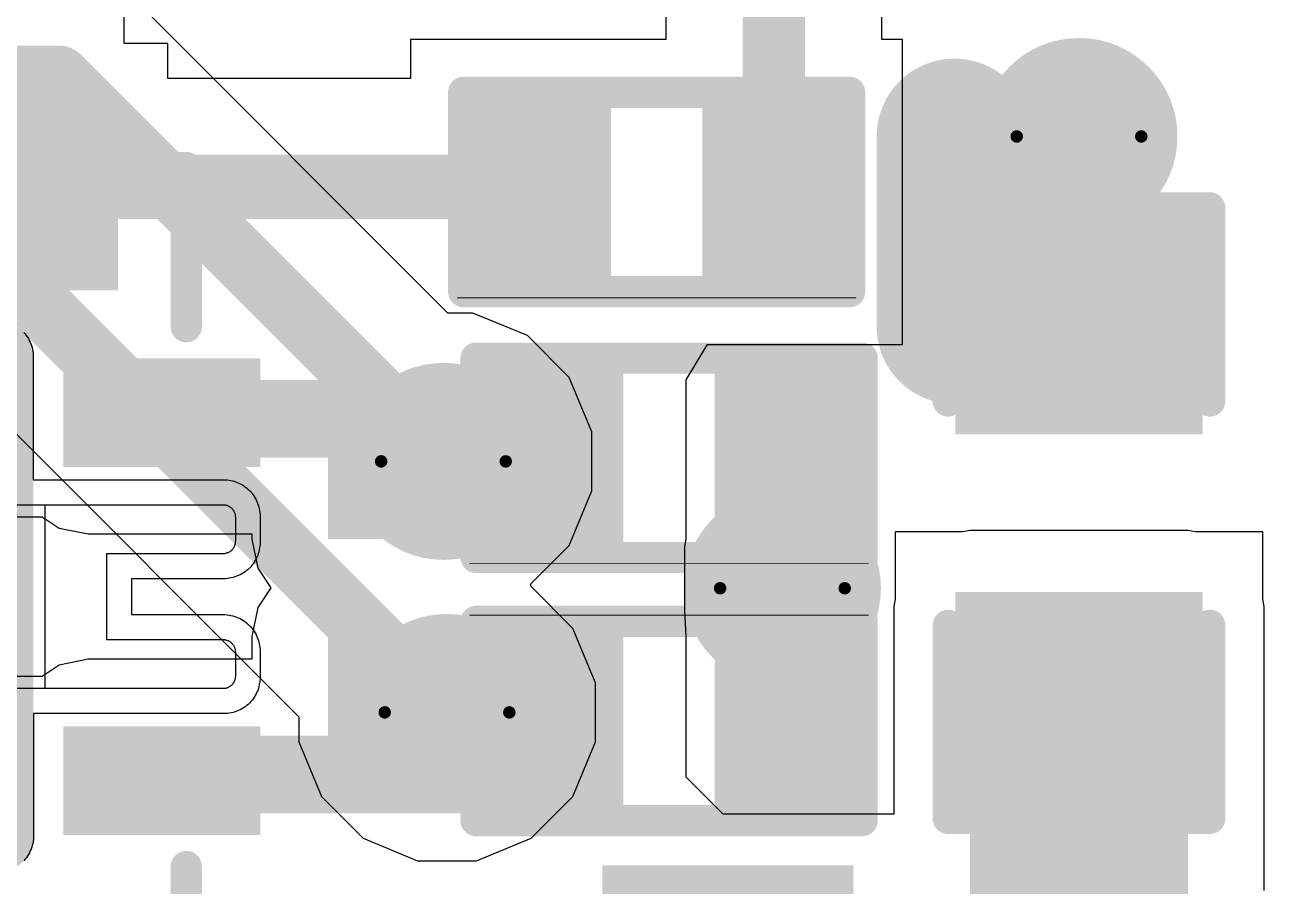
# Model space of a CAD drawing. Header units: inches. Extents: x -46 to 312, y 0 to 111.
# Drawn here: x -30 to -24.95, y 18.97 to 22.48 of the extents above; entities that cross this region are included whole.
import ezdxf

# ---------------------------------------------------------------- set-up
doc = ezdxf.new("R2010")
doc.units = ezdxf.units.IN
for name, color, linetype in [('Bottom Layer', 5, 'Continuous'), ('Bottom Solder', 6, 'Continuous'), ('Drill Drawing', 1, 'Continuous'), ('Top Layer', 1, 'Continuous'), ('Top Overlay', 2, 'Continuous'), ('Top Paste', 8, 'Continuous'), ('Top Solder', 216, 'Continuous'), ('Via Holes', 16, 'Continuous')]:
    doc.layers.add(name, color=color, linetype=linetype)

# ---------------------------------------------------------------- blocks, each defined once
blk = doc.blocks.new('S___23_1')
at = {"layer": 'Top Layer'}
for points in [[(-0.41, 1.46), (0.41, 1.46), (0.41, 0.54), (-0.41, 0.54)], [(-1.36, -0.54), (-0.54, -0.54), (-0.54, -1.46), (-1.36, -1.46)], [(0.54, -0.54), (1.36, -0.54), (1.36, -1.46), (0.54, -1.46)]]:
    blk.add_hatch(color=1, dxfattribs=at).paths.add_polyline_path(points)
at = {"layer": 'Top Paste'}
for points in [[(-0.41, 1.46), (0.41, 1.46), (0.41, 0.54), (-0.41, 0.54)], [(-1.36, -0.54), (-0.54, -0.54), (-0.54, -1.46), (-1.36, -1.46)], [(0.54, -0.54), (1.36, -0.54), (1.36, -1.46), (0.54, -1.46)]]:
    blk.add_hatch(color=8, dxfattribs=at).paths.add_polyline_path(points)
at = {"layer": 'Top Solder'}
for points in [[(-0.5116, 1.5616), (0.5116, 1.5616), (0.5116, 0.4384), (-0.5116, 0.4384)], [(-1.4616, -0.4384), (-0.4384, -0.4384), (-0.4384, -1.5616), (-1.4616, -1.5616)], [(0.4384, -0.4384), (1.4616, -0.4384), (1.4616, -1.5616), (0.4384, -1.5616)]]:
    blk.add_hatch(color=216, dxfattribs=at).paths.add_polyline_path(points)
at = {"layer": 'Top Overlay'}
for points in [[(-1.5494, 0.8128, 0.127, 0.127, 0), (-0.5588, 0.8128, 0.127, 0.127, 0)], [(-1.5494, -0.5842, 0.127, 0.127, 0), (-1.5494, 0.8128, 0.127, 0.127, 0)], [(0.5588, 0.8128, 0.127, 0.127, 0), (1.5494, 0.8128, 0.127, 0.127, 0)], [(1.5494, -0.5842, 0.127, 0.127, 0), (1.5494, 0.8128, 0.127, 0.127, 0)], [(-0.3302, -0.7874, 0.127, 0.127, 0), (0.3302, -0.7874, 0.127, 0.127, 0)], [(-1.6764, -1.2954, 0.127, 0.127, 0), (-1.6764, -1.0414, 0.127, 0.127, 0)], [(-1.6764, -1.0414, 0.127, 0.127, 0), (-1.5494, -1.1684, 0.127, 0.127, 0)], [(-1.6764, -1.2954, 0.127, 0.127, 0), (-1.5494, -1.1684, 0.127, 0.127, 0)]]:
    blk.add_lwpolyline(points, format="xyseb", dxfattribs=at)
for points in [[(-1.5812, 0.8128, 0.0635, 0.0635, 1), (-1.5176, 0.8128, 0.0635, 0.0635, 1)], [(-1.5812, 0.8128, 0.0635, 0.0635, 1), (-1.5176, 0.8128, 0.0635, 0.0635, 1)], [(-0.5905, 0.8128, 0.0635, 0.0635, 1), (-0.5271, 0.8128, 0.0635, 0.0635, 1)], [(0.5271, 0.8128, 0.0635, 0.0635, 1), (0.5905, 0.8128, 0.0635, 0.0635, 1)], [(1.5176, 0.8128, 0.0635, 0.0635, 1), (1.5812, 0.8128, 0.0635, 0.0635, 1)], [(1.5176, 0.8128, 0.0635, 0.0635, 1), (1.5812, 0.8128, 0.0635, 0.0635, 1)], [(-1.5812, -0.5842, 0.0635, 0.0635, 1), (-1.5176, -0.5842, 0.0635, 0.0635, 1)], [(1.5176, -0.5842, 0.0635, 0.0635, 1), (1.5812, -0.5842, 0.0635, 0.0635, 1)], [(-0.3619, -0.7874, 0.0635, 0.0635, 1), (-0.2984, -0.7874, 0.0635, 0.0635, 1)], [(0.2984, -0.7874, 0.0635, 0.0635, 1), (0.3619, -0.7874, 0.0635, 0.0635, 1)], [(-1.7082, -1.0414, 0.0635, 0.0635, 1), (-1.6446, -1.0414, 0.0635, 0.0635, 1)], [(-1.7082, -1.0414, 0.0635, 0.0635, 1), (-1.6446, -1.0414, 0.0635, 0.0635, 1)], [(-1.5812, -1.1684, 0.0635, 0.0635, 1), (-1.5176, -1.1684, 0.0635, 0.0635, 1)], [(-1.5812, -1.1684, 0.0635, 0.0635, 1), (-1.5176, -1.1684, 0.0635, 0.0635, 1)], [(-1.7082, -1.2954, 0.0635, 0.0635, 1), (-1.6446, -1.2954, 0.0635, 0.0635, 1)], [(-1.7082, -1.2954, 0.0635, 0.0635, 1), (-1.6446, -1.2954, 0.0635, 0.0635, 1)]]:
    blk.add_lwpolyline(points, format="xyseb", close=True, dxfattribs=at)
blk = doc.blocks.new('20_VQFN__3_5_4_5__7')
at = {"layer": 'Top Layer'}
for points in [[(1.35, -1.63), (1.95, -1.63), (1.95, -1.87), (1.35, -1.87)], [(-0.87, -1.85), (-0.63, -1.85), (-0.63, -2.45), (-0.87, -2.45)], [(0.63, -1.85), (0.87, -1.85), (0.87, -2.45), (0.63, -2.45)]]:
    blk.add_hatch(color=1, dxfattribs=at).paths.add_polyline_path(points)
at = {"layer": 'Top Paste'}
for points in [[(1.35, -1.63), (1.95, -1.63), (1.95, -1.87), (1.35, -1.87)], [(-0.87, -1.85), (-0.63, -1.85), (-0.63, -2.45), (-0.87, -2.45)], [(0.63, -1.85), (0.87, -1.85), (0.87, -2.45), (0.63, -2.45)]]:
    blk.add_hatch(color=8, dxfattribs=at).paths.add_polyline_path(points)
at = {"layer": 'Top Solder'}
h = blk.add_hatch(color=216, dxfattribs=at)
edge = h.paths.add_edge_path()
edge.add_arc((-0.9738, 1.4738), 0.1528, 90, 180)
edge.add_line((-1.1266, 1.4738), (-1.1266, -1.4737))
edge.add_arc((-0.9738, -1.4737), 0.1528, 180, 270)
edge.add_line((-0.9738, -1.6266), (0.9738, -1.6266))
edge.add_arc((0.9738, -1.4737), 0.1528, 270, 360)
edge.add_line((1.1266, -1.4737), (1.1266, 1.4738))
edge.add_arc((0.9738, 1.4738), 0.1528, 0, 90)
edge.add_line((0.9738, 1.6266), (-0.9738, 1.6266))
for points in [[(1.2484, -1.5284), (2.0516, -1.5284), (2.0516, -1.9716), (1.2484, -1.9716)], [(-0.9716, -1.7484), (-0.5284, -1.7484), (-0.5284, -2.5516), (-0.9716, -2.5516)], [(0.5284, -1.7484), (0.9716, -1.7484), (0.9716, -2.5516), (0.5284, -2.5516)]]:
    blk.add_hatch(color=216, dxfattribs=at).paths.add_polyline_path(points)
at = {"layer": 'Top Layer'}
for p, q in [((-0.375, -2.4), (-0.375, -1.525)), ((0.375, -1.525), (0.375, -2.4)), ((0.175, -1.925), (-0.175, -1.925)), ((-0.175, -1.925), (-0.175, -2.4)), ((0.175, -2.4), (0.175, -1.925)), ((-0.3749, -2.4026), (-0.375, -2.4)), ((-0.3747, -2.4052), (-0.3749, -2.4026)), ((-0.3744, -2.4078), (-0.3747, -2.4052)), ((-0.3739, -2.4104), (-0.3744, -2.4078)), ((-0.3733, -2.4129), (-0.3739, -2.4104)), ((-0.3726, -2.4154), (-0.3733, -2.4129)), ((-0.3717, -2.4179), (-0.3726, -2.4154)), ((-0.3707, -2.4203), (-0.3717, -2.4179)), ((-0.3695, -2.4227), (-0.3707, -2.4203)), ((-0.3683, -2.425), (-0.3695, -2.4227)), ((-0.3669, -2.4272), (-0.3683, -2.425)), ((-0.1817, -2.425), (-0.1831, -2.4272)), ((-0.1804, -2.4227), (-0.1817, -2.425)), ((-0.1793, -2.4203), (-0.1804, -2.4227)), ((-0.1783, -2.4179), (-0.1793, -2.4203)), ((-0.1774, -2.4154), (-0.1783, -2.4179)), ((-0.1767, -2.4129), (-0.1774, -2.4154)), ((-0.1761, -2.4104), (-0.1767, -2.4129)), ((-0.1756, -2.4078), (-0.1761, -2.4104)), ((-0.1753, -2.4052), (-0.1756, -2.4078)), ((-0.1751, -2.4026), (-0.1753, -2.4052)), ((-0.175, -2.4), (-0.1751, -2.4026)), ((0.1751, -2.4026), (0.175, -2.4)), ((0.1753, -2.4052), (0.1751, -2.4026)), ((0.1756, -2.4078), (0.1753, -2.4052)), ((0.1761, -2.4104), (0.1756, -2.4078)), ((0.1767, -2.4129), (0.1761, -2.4104)), ((0.1774, -2.4154), (0.1767, -2.4129)), ((0.1783, -2.4179), (0.1774, -2.4154)), ((0.1793, -2.4203), (0.1783, -2.4179)), ((0.1804, -2.4227), (0.1793, -2.4203)), ((0.1817, -2.425), (0.1804, -2.4227)), ((0.1831, -2.4272), (0.1817, -2.425)), ((0.3683, -2.425), (0.3669, -2.4272)), ((0.3695, -2.4227), (0.3683, -2.425)), ((0.3707, -2.4203), (0.3695, -2.4227)), ((0.3717, -2.4179), (0.3707, -2.4203)), ((0.3726, -2.4154), (0.3717, -2.4179)), ((0.3733, -2.4129), (0.3726, -2.4154)), ((0.3739, -2.4104), (0.3733, -2.4129)), ((0.3744, -2.4078), (0.3739, -2.4104)), ((0.3747, -2.4052), (0.3744, -2.4078)), ((0.3749, -2.4026), (0.3747, -2.4052)), ((0.375, -2.4), (0.3749, -2.4026)), ((-0.3655, -2.4294), (-0.3669, -2.4272)), ((-0.3639, -2.4315), (-0.3655, -2.4294)), ((-0.3622, -2.4335), (-0.3639, -2.4315)), ((-0.3604, -2.4354), (-0.3622, -2.4335)), ((-0.3585, -2.4372), (-0.3604, -2.4354)), ((-0.3565, -2.4389), (-0.3585, -2.4372)), ((-0.3544, -2.4404), (-0.3565, -2.4389)), ((-0.3522, -2.4419), (-0.3544, -2.4404)), ((-0.35, -2.4433), (-0.3522, -2.4419)), ((-0.3477, -2.4445), (-0.35, -2.4433)), ((-0.3453, -2.4457), (-0.3477, -2.4445)), ((-0.3429, -2.4467), (-0.3453, -2.4457)), ((-0.3405, -2.4475), (-0.3429, -2.4467)), ((-0.3379, -2.4483), (-0.3405, -2.4475)), ((-0.3354, -2.4489), (-0.3379, -2.4483)), ((-0.3328, -2.4494), (-0.3354, -2.4489)), ((-0.3302, -2.4497), (-0.3328, -2.4494)), ((-0.3276, -2.4499), (-0.3302, -2.4497)), ((-0.325, -2.45), (-0.3276, -2.4499)), ((-0.225, -2.45), (-0.325, -2.45)), ((-0.2224, -2.4499), (-0.225, -2.45)), ((-0.2198, -2.4497), (-0.2224, -2.4499)), ((-0.2172, -2.4494), (-0.2198, -2.4497)), ((-0.2146, -2.4489), (-0.2172, -2.4494)), ((-0.2121, -2.4483), (-0.2146, -2.4489)), ((-0.2095, -2.4475), (-0.2121, -2.4483)), ((-0.2071, -2.4467), (-0.2095, -2.4475)), ((-0.2047, -2.4457), (-0.2071, -2.4467)), ((-0.2023, -2.4445), (-0.2047, -2.4457)), ((-0.2, -2.4433), (-0.2023, -2.4445)), ((-0.1978, -2.4419), (-0.2, -2.4433)), ((-0.1956, -2.4404), (-0.1978, -2.4419)), ((-0.1935, -2.4389), (-0.1956, -2.4404)), ((-0.1915, -2.4372), (-0.1935, -2.4389)), ((-0.1896, -2.4354), (-0.1915, -2.4372)), ((-0.1878, -2.4335), (-0.1896, -2.4354)), ((-0.1861, -2.4315), (-0.1878, -2.4335)), ((-0.1845, -2.4294), (-0.1861, -2.4315)), ((-0.1831, -2.4272), (-0.1845, -2.4294)), ((0.1845, -2.4294), (0.1831, -2.4272)), ((0.1861, -2.4315), (0.1845, -2.4294)), ((0.1878, -2.4335), (0.1861, -2.4315)), ((0.1896, -2.4354), (0.1878, -2.4335)), ((0.1915, -2.4372), (0.1896, -2.4354)), ((0.1935, -2.4389), (0.1915, -2.4372)), ((0.1956, -2.4404), (0.1935, -2.4389)), ((0.1978, -2.4419), (0.1956, -2.4404)), ((0.2, -2.4433), (0.1978, -2.4419)), ((0.2023, -2.4445), (0.2, -2.4433)), ((0.2047, -2.4457), (0.2023, -2.4445)), ((0.2071, -2.4467), (0.2047, -2.4457)), ((0.2095, -2.4475), (0.2071, -2.4467)), ((0.2121, -2.4483), (0.2095, -2.4475)), ((0.2146, -2.4489), (0.2121, -2.4483)), ((0.2172, -2.4494), (0.2146, -2.4489)), ((0.2198, -2.4497), (0.2172, -2.4494)), ((0.2224, -2.4499), (0.2198, -2.4497)), ((0.225, -2.45), (0.2224, -2.4499)), ((0.325, -2.45), (0.225, -2.45)), ((0.3276, -2.4499), (0.325, -2.45)), ((0.3302, -2.4497), (0.3276, -2.4499)), ((0.3328, -2.4494), (0.3302, -2.4497)), ((0.3354, -2.4489), (0.3328, -2.4494)), ((0.3379, -2.4483), (0.3354, -2.4489)), ((0.3405, -2.4475), (0.3379, -2.4483)), ((0.3429, -2.4467), (0.3405, -2.4475)), ((0.3453, -2.4457), (0.3429, -2.4467)), ((0.3477, -2.4445), (0.3453, -2.4457)), ((0.35, -2.4433), (0.3477, -2.4445)), ((0.3522, -2.4419), (0.35, -2.4433)), ((0.3544, -2.4404), (0.3522, -2.4419)), ((0.3565, -2.4389), (0.3544, -2.4404)), ((0.3585, -2.4372), (0.3565, -2.4389)), ((0.3604, -2.4354), (0.3585, -2.4372)), ((0.3622, -2.4335), (0.3604, -2.4354)), ((0.3639, -2.4315), (0.3622, -2.4335)), ((0.3655, -2.4294), (0.3639, -2.4315)), ((0.3669, -2.4272), (0.3655, -2.4294))]:
    blk.add_line(p, q, dxfattribs=at)
at = {"layer": 'Top Overlay'}
for points in [[(1.75, -2.1, 0.127, 0.127, 0), (1.75, -2.25, 0.127, 0.127, 0)], [(-1.75, -2.25, 0.127, 0.127, 0), (-1.1, -2.25, 0.127, 0.127, 0)], [(1.1, -2.25, 0.127, 0.127, 0), (1.75, -2.25, 0.127, 0.127, 0)]]:
    blk.add_lwpolyline(points, format="xyseb", dxfattribs=at)
for points in [[(1.7182, -2.1, 0.0635, 0.0635, 1), (1.7817, -2.1, 0.0635, 0.0635, 1)], [(-1.1318, -2.25, 0.0635, 0.0635, 1), (-1.0683, -2.25, 0.0635, 0.0635, 1)], [(1.0683, -2.25, 0.0635, 0.0635, 1), (1.1318, -2.25, 0.0635, 0.0635, 1)], [(1.7182, -2.25, 0.0635, 0.0635, 1), (1.7817, -2.25, 0.0635, 0.0635, 1)], [(1.7182, -2.25, 0.0635, 0.0635, 1), (1.7817, -2.25, 0.0635, 0.0635, 1)]]:
    blk.add_lwpolyline(points, format="xyseb", close=True, dxfattribs=at)
at = {"layer": 'Top Paste'}
for p, q in [((-0.375, -2.4), (-0.375, -1.675)), ((-0.375, -1.675), (0.375, -1.675)), ((0.375, -1.675), (0.375, -2.4)), ((0.175, -1.925), (-0.175, -1.925)), ((-0.175, -1.925), (-0.175, -2.4)), ((0.175, -2.4), (0.175, -1.925)), ((-0.3749, -2.4026), (-0.375, -2.4)), ((-0.3747, -2.4052), (-0.3749, -2.4026)), ((-0.3744, -2.4078), (-0.3747, -2.4052)), ((-0.3739, -2.4104), (-0.3744, -2.4078)), ((-0.3733, -2.4129), (-0.3739, -2.4104)), ((-0.3726, -2.4154), (-0.3733, -2.4129)), ((-0.3717, -2.4179), (-0.3726, -2.4154)), ((-0.3707, -2.4203), (-0.3717, -2.4179)), ((-0.3695, -2.4227), (-0.3707, -2.4203)), ((-0.3683, -2.425), (-0.3695, -2.4227)), ((-0.3669, -2.4272), (-0.3683, -2.425)), ((-0.1817, -2.425), (-0.1831, -2.4272)), ((-0.1804, -2.4227), (-0.1817, -2.425)), ((-0.1793, -2.4203), (-0.1804, -2.4227)), ((-0.1783, -2.4179), (-0.1793, -2.4203)), ((-0.1774, -2.4154), (-0.1783, -2.4179)), ((-0.1767, -2.4129), (-0.1774, -2.4154)), ((-0.1761, -2.4104), (-0.1767, -2.4129)), ((-0.1756, -2.4078), (-0.1761, -2.4104)), ((-0.1753, -2.4052), (-0.1756, -2.4078)), ((-0.1751, -2.4026), (-0.1753, -2.4052)), ((-0.175, -2.4), (-0.1751, -2.4026)), ((0.1751, -2.4026), (0.175, -2.4)), ((0.1753, -2.4052), (0.1751, -2.4026)), ((0.1756, -2.4078), (0.1753, -2.4052)), ((0.1761, -2.4104), (0.1756, -2.4078)), ((0.1767, -2.4129), (0.1761, -2.4104)), ((0.1774, -2.4154), (0.1767, -2.4129)), ((0.1783, -2.4179), (0.1774, -2.4154)), ((0.1793, -2.4203), (0.1783, -2.4179)), ((0.1804, -2.4227), (0.1793, -2.4203)), ((0.1817, -2.425), (0.1804, -2.4227)), ((0.1831, -2.4272), (0.1817, -2.425)), ((0.3683, -2.425), (0.3669, -2.4272)), ((0.3695, -2.4227), (0.3683, -2.425)), ((0.3707, -2.4203), (0.3695, -2.4227)), ((0.3717, -2.4179), (0.3707, -2.4203)), ((0.3726, -2.4154), (0.3717, -2.4179)), ((0.3733, -2.4129), (0.3726, -2.4154)), ((0.3739, -2.4104), (0.3733, -2.4129)), ((0.3744, -2.4078), (0.3739, -2.4104)), ((0.3747, -2.4052), (0.3744, -2.4078)), ((0.3749, -2.4026), (0.3747, -2.4052)), ((0.375, -2.4), (0.3749, -2.4026)), ((-0.3655, -2.4294), (-0.3669, -2.4272)), ((-0.3639, -2.4315), (-0.3655, -2.4294)), ((-0.3622, -2.4335), (-0.3639, -2.4315)), ((-0.3604, -2.4354), (-0.3622, -2.4335)), ((-0.3585, -2.4372), (-0.3604, -2.4354)), ((-0.3565, -2.4389), (-0.3585, -2.4372)), ((-0.3544, -2.4404), (-0.3565, -2.4389)), ((-0.3522, -2.4419), (-0.3544, -2.4404)), ((-0.35, -2.4433), (-0.3522, -2.4419)), ((-0.3477, -2.4445), (-0.35, -2.4433)), ((-0.3453, -2.4457), (-0.3477, -2.4445)), ((-0.3429, -2.4467), (-0.3453, -2.4457)), ((-0.3405, -2.4475), (-0.3429, -2.4467)), ((-0.3379, -2.4483), (-0.3405, -2.4475)), ((-0.3354, -2.4489), (-0.3379, -2.4483)), ((-0.3328, -2.4494), (-0.3354, -2.4489)), ((-0.3302, -2.4497), (-0.3328, -2.4494)), ((-0.3276, -2.4499), (-0.3302, -2.4497)), ((-0.325, -2.45), (-0.3276, -2.4499)), ((-0.225, -2.45), (-0.325, -2.45)), ((-0.2224, -2.4499), (-0.225, -2.45)), ((-0.2198, -2.4497), (-0.2224, -2.4499)), ((-0.2172, -2.4494), (-0.2198, -2.4497)), ((-0.2146, -2.4489), (-0.2172, -2.4494)), ((-0.2121, -2.4483), (-0.2146, -2.4489)), ((-0.2095, -2.4475), (-0.2121, -2.4483)), ((-0.2071, -2.4467), (-0.2095, -2.4475)), ((-0.2047, -2.4457), (-0.2071, -2.4467)), ((-0.2023, -2.4445), (-0.2047, -2.4457)), ((-0.2, -2.4433), (-0.2023, -2.4445)), ((-0.1978, -2.4419), (-0.2, -2.4433)), ((-0.1956, -2.4404), (-0.1978, -2.4419)), ((-0.1935, -2.4389), (-0.1956, -2.4404)), ((-0.1915, -2.4372), (-0.1935, -2.4389)), ((-0.1896, -2.4354), (-0.1915, -2.4372)), ((-0.1878, -2.4335), (-0.1896, -2.4354)), ((-0.1861, -2.4315), (-0.1878, -2.4335)), ((-0.1845, -2.4294), (-0.1861, -2.4315)), ((-0.1831, -2.4272), (-0.1845, -2.4294)), ((0.1845, -2.4294), (0.1831, -2.4272)), ((0.1861, -2.4315), (0.1845, -2.4294)), ((0.1878, -2.4335), (0.1861, -2.4315)), ((0.1896, -2.4354), (0.1878, -2.4335)), ((0.1915, -2.4372), (0.1896, -2.4354)), ((0.1935, -2.4389), (0.1915, -2.4372)), ((0.1956, -2.4404), (0.1935, -2.4389)), ((0.1978, -2.4419), (0.1956, -2.4404)), ((0.2, -2.4433), (0.1978, -2.4419)), ((0.2023, -2.4445), (0.2, -2.4433)), ((0.2047, -2.4457), (0.2023, -2.4445)), ((0.2071, -2.4467), (0.2047, -2.4457)), ((0.2095, -2.4475), (0.2071, -2.4467)), ((0.2121, -2.4483), (0.2095, -2.4475)), ((0.2146, -2.4489), (0.2121, -2.4483)), ((0.2172, -2.4494), (0.2146, -2.4489)), ((0.2198, -2.4497), (0.2172, -2.4494)), ((0.2224, -2.4499), (0.2198, -2.4497)), ((0.225, -2.45), (0.2224, -2.4499)), ((0.325, -2.45), (0.225, -2.45)), ((0.3276, -2.4499), (0.325, -2.45)), ((0.3302, -2.4497), (0.3276, -2.4499)), ((0.3328, -2.4494), (0.3302, -2.4497)), ((0.3354, -2.4489), (0.3328, -2.4494)), ((0.3379, -2.4483), (0.3354, -2.4489)), ((0.3405, -2.4475), (0.3379, -2.4483)), ((0.3429, -2.4467), (0.3405, -2.4475)), ((0.3453, -2.4457), (0.3429, -2.4467)), ((0.3477, -2.4445), (0.3453, -2.4457)), ((0.35, -2.4433), (0.3477, -2.4445)), ((0.3522, -2.4419), (0.35, -2.4433)), ((0.3544, -2.4404), (0.3522, -2.4419)), ((0.3565, -2.4389), (0.3544, -2.4404)), ((0.3585, -2.4372), (0.3565, -2.4389)), ((0.3604, -2.4354), (0.3585, -2.4372)), ((0.3622, -2.4335), (0.3604, -2.4354)), ((0.3639, -2.4315), (0.3622, -2.4335)), ((0.3655, -2.4294), (0.3639, -2.4315)), ((0.3669, -2.4272), (0.3655, -2.4294))]:
    blk.add_line(p, q, dxfattribs=at)
at = {"layer": 'Top Solder'}
for p, q in [((-1.0707, -1.5931), (-1.0767, -1.588)), ((-1.0643, -1.598), (-1.0707, -1.5931)), ((-1.0578, -1.6025), (-1.0643, -1.598)), ((-1.051, -1.6066), (-1.0578, -1.6025)), ((-1.044, -1.6104), (-1.051, -1.6066)), ((-1.0368, -1.6139), (-1.044, -1.6104)), ((-1.0295, -1.6169), (-1.0368, -1.6139)), ((-1.022, -1.6196), (-1.0295, -1.6169)), ((1.0308, -1.616), (1.0234, -1.6187)), ((1.038, -1.613), (1.0308, -1.616)), ((1.0451, -1.6096), (1.038, -1.613)), ((1.052, -1.6059), (1.0451, -1.6096)), ((1.0587, -1.6018), (1.052, -1.6059)), ((1.0652, -1.5974), (1.0587, -1.6018)), ((1.0714, -1.5926), (1.0652, -1.5974)), ((1.0774, -1.5875), (1.0714, -1.5926)), ((-1.0143, -1.6218), (-1.022, -1.6196)), ((-1.0066, -1.6237), (-1.0143, -1.6218)), ((-0.9988, -1.6251), (-1.0066, -1.6237)), ((-0.9909, -1.6262), (-0.9988, -1.6251)), ((-0.983, -1.6268), (-0.9909, -1.6262)), ((-0.975, -1.627), (-0.983, -1.6268)), ((-0.477, -1.627), (-0.975, -1.627)), ((-0.477, -2.403), (-0.477, -1.627)), ((0.4771, -1.6267), (0.477, -1.6267)), ((0.477, -1.6267), (0.477, -1.6268)), ((0.477, -1.6268), (0.477, -1.6268)), ((0.477, -1.6268), (0.477, -1.6269)), ((0.477, -1.6269), (0.477, -1.6269)), ((0.477, -1.6269), (0.477, -1.627)), ((0.477, -1.627), (0.477, -2.401)), ((0.4772, -1.6265), (0.4771, -1.6265)), ((0.4771, -1.6265), (0.4771, -1.6265)), ((0.4771, -1.6265), (0.4771, -1.6266)), ((0.4771, -1.6266), (0.4771, -1.6266)), ((0.4771, -1.6266), (0.4771, -1.6267)), ((0.4773, -1.6263), (0.4772, -1.6264)), ((0.4772, -1.6264), (0.4772, -1.6264)), ((0.4772, -1.6264), (0.4772, -1.6265)), ((0.4774, -1.6262), (0.4773, -1.6263)), ((0.4773, -1.6263), (0.4773, -1.6263)), ((0.4773, -1.6263), (0.4773, -1.6263)), ((0.4775, -1.6262), (0.4774, -1.6262)), ((0.4774, -1.6262), (0.4774, -1.6262)), ((0.4776, -1.6261), (0.4775, -1.6261)), ((0.4775, -1.6261), (0.4775, -1.6261)), ((0.4775, -1.6261), (0.4775, -1.6262)), ((0.4777, -1.626), (0.4776, -1.6261)), ((0.4776, -1.6261), (0.4776, -1.6261)), ((0.4778, -1.626), (0.4777, -1.626)), ((0.4777, -1.626), (0.4777, -1.626)), ((0.4779, -1.626), (0.4778, -1.626)), ((0.4778, -1.626), (0.4778, -1.626)), ((0.478, -1.626), (0.4779, -1.626)), ((0.4779, -1.626), (0.4779, -1.626)), ((0.977, -1.626), (0.478, -1.626)), ((0.9848, -1.6258), (0.977, -1.626)), ((0.9927, -1.6252), (0.9848, -1.6258)), ((1.0005, -1.6241), (0.9927, -1.6252)), ((1.0082, -1.6227), (1.0005, -1.6241)), ((1.0158, -1.6209), (1.0082, -1.6227)), ((1.0234, -1.6187), (1.0158, -1.6209)), ((-0.0729, -2.0276), (-0.073, -2.0277)), ((-0.073, -2.0277), (-0.073, -2.0277)), ((-0.073, -2.0277), (-0.073, -2.0278)), ((-0.073, -2.0278), (-0.073, -2.0278)), ((-0.073, -2.0278), (-0.073, -2.0279)), ((-0.073, -2.0279), (-0.073, -2.0279)), ((-0.073, -2.0279), (-0.073, -2.028)), ((-0.073, -2.028), (-0.073, -2.401)), ((-0.0728, -2.0275), (-0.0729, -2.0275)), ((-0.0729, -2.0275), (-0.0729, -2.0275)), ((-0.0729, -2.0275), (-0.0729, -2.0276)), ((-0.0729, -2.0276), (-0.0729, -2.0276)), ((-0.0727, -2.0273), (-0.0728, -2.0274)), ((-0.0728, -2.0274), (-0.0728, -2.0274)), ((-0.0728, -2.0274), (-0.0728, -2.0275)), ((-0.0726, -2.0272), (-0.0727, -2.0273)), ((-0.0727, -2.0273), (-0.0727, -2.0273)), ((-0.0727, -2.0273), (-0.0727, -2.0273)), ((-0.0725, -2.0272), (-0.0726, -2.0272)), ((-0.0726, -2.0272), (-0.0726, -2.0272)), ((-0.0724, -2.0271), (-0.0725, -2.0271)), ((-0.0725, -2.0271), (-0.0725, -2.0271)), ((-0.0725, -2.0271), (-0.0725, -2.0272)), ((-0.0723, -2.027), (-0.0724, -2.0271)), ((-0.0724, -2.0271), (-0.0724, -2.0271)), ((-0.0722, -2.027), (-0.0723, -2.027)), ((-0.0723, -2.027), (-0.0723, -2.027)), ((-0.0721, -2.027), (-0.0722, -2.027)), ((-0.0722, -2.027), (-0.0722, -2.027)), ((-0.072, -2.027), (-0.0721, -2.027)), ((-0.0721, -2.027), (-0.0721, -2.027)), ((0.073, -2.027), (-0.072, -2.027)), ((0.073, -2.402), (0.073, -2.027)), ((-0.4768, -2.4107), (-0.477, -2.403)), ((-0.4762, -2.4185), (-0.4768, -2.4107)), ((-0.4752, -2.4261), (-0.4762, -2.4185)), ((-0.4738, -2.4338), (-0.4752, -2.4261)), ((-0.0748, -2.4245), (-0.0763, -2.4322)), ((-0.0738, -2.4167), (-0.0748, -2.4245)), ((-0.0732, -2.4088), (-0.0738, -2.4167)), ((-0.073, -2.401), (-0.0732, -2.4088)), ((0.0732, -2.4098), (0.073, -2.402)), ((0.0738, -2.4176), (0.0732, -2.4098)), ((0.0748, -2.4253), (0.0738, -2.4176)), ((0.0763, -2.433), (0.0748, -2.4253)), ((0.4752, -2.4245), (0.4737, -2.4322)), ((0.4762, -2.4167), (0.4752, -2.4245)), ((0.4768, -2.4088), (0.4762, -2.4167)), ((0.477, -2.401), (0.4768, -2.4088)), ((-0.472, -2.4413), (-0.4738, -2.4338)), ((-0.4698, -2.4487), (-0.472, -2.4413)), ((-0.4672, -2.456), (-0.4698, -2.4487)), ((-0.4642, -2.4632), (-0.4672, -2.456)), ((-0.4609, -2.4702), (-0.4642, -2.4632)), ((-0.4572, -2.477), (-0.4609, -2.4702)), ((-0.0931, -2.476), (-0.0972, -2.4827)), ((-0.0893, -2.4691), (-0.0931, -2.476)), ((-0.086, -2.462), (-0.0893, -2.4691)), ((-0.083, -2.4548), (-0.086, -2.462)), ((-0.0803, -2.4474), (-0.083, -2.4548)), ((-0.0781, -2.4398), (-0.0803, -2.4474)), ((-0.0763, -2.4322), (-0.0781, -2.4398)), ((0.0781, -2.4406), (0.0763, -2.433)), ((0.0803, -2.448), (0.0781, -2.4406)), ((0.0829, -2.4554), (0.0803, -2.448)), ((0.0859, -2.4626), (0.0829, -2.4554)), ((0.0892, -2.4696), (0.0859, -2.4626)), ((0.093, -2.4765), (0.0892, -2.4696)), ((0.097, -2.4831), (0.093, -2.4765)), ((0.4569, -2.476), (0.4528, -2.4827)), ((0.4607, -2.4691), (0.4569, -2.476)), ((0.464, -2.462), (0.4607, -2.4691)), ((0.467, -2.4548), (0.464, -2.462)), ((0.4697, -2.4474), (0.467, -2.4548)), ((0.4719, -2.4398), (0.4697, -2.4474)), ((0.4737, -2.4322), (0.4719, -2.4398)), ((-0.4531, -2.4836), (-0.4572, -2.477)), ((-0.4487, -2.49), (-0.4531, -2.4836)), ((-0.444, -2.4961), (-0.4487, -2.49)), ((-0.439, -2.502), (-0.444, -2.4961)), ((-0.4337, -2.5076), (-0.439, -2.502)), ((-0.428, -2.513), (-0.4337, -2.5076)), ((-0.4221, -2.518), (-0.428, -2.513)), ((-0.416, -2.5227), (-0.4221, -2.518)), ((-0.4096, -2.5271), (-0.416, -2.5227)), ((-0.403, -2.5312), (-0.4096, -2.5271)), ((-0.1413, -2.5268), (-0.148, -2.5309)), ((-0.1348, -2.5223), (-0.1413, -2.5268)), ((-0.1286, -2.5176), (-0.1348, -2.5223)), ((-0.1226, -2.5125), (-0.1286, -2.5176)), ((-0.1169, -2.5071), (-0.1226, -2.5125)), ((-0.1115, -2.5014), (-0.1169, -2.5071)), ((-0.1064, -2.4954), (-0.1115, -2.5014)), ((-0.1016, -2.4892), (-0.1064, -2.4954)), ((-0.0972, -2.4827), (-0.1016, -2.4892)), ((0.1015, -2.4896), (0.097, -2.4831)), ((0.1062, -2.4958), (0.1015, -2.4896)), ((0.1113, -2.5017), (0.1062, -2.4958)), ((0.1166, -2.5074), (0.1113, -2.5017)), ((0.1223, -2.5127), (0.1166, -2.5074)), ((0.1282, -2.5178), (0.1223, -2.5127)), ((0.1344, -2.5225), (0.1282, -2.5178)), ((0.1408, -2.527), (0.1344, -2.5225)), ((0.1475, -2.531), (0.1408, -2.527)), ((0.4087, -2.5268), (0.402, -2.5309)), ((0.4152, -2.5223), (0.4087, -2.5268)), ((0.4214, -2.5176), (0.4152, -2.5223)), ((0.4274, -2.5125), (0.4214, -2.5176)), ((0.4331, -2.5071), (0.4274, -2.5125)), ((0.4385, -2.5014), (0.4331, -2.5071)), ((0.4436, -2.4954), (0.4385, -2.5014)), ((0.4484, -2.4892), (0.4436, -2.4954)), ((0.4528, -2.4827), (0.4484, -2.4892)), ((-0.3962, -2.5349), (-0.403, -2.5312)), ((-0.3892, -2.5382), (-0.3962, -2.5349)), ((-0.382, -2.5412), (-0.3892, -2.5382)), ((-0.3747, -2.5438), (-0.382, -2.5412)), ((-0.3673, -2.546), (-0.3747, -2.5438)), ((-0.3598, -2.5478), (-0.3673, -2.546)), ((-0.3522, -2.5492), (-0.3598, -2.5478)), ((-0.3445, -2.5502), (-0.3522, -2.5492)), ((-0.3367, -2.5508), (-0.3445, -2.5502)), ((-0.329, -2.551), (-0.3367, -2.5508)), ((-0.223, -2.551), (-0.329, -2.551)), ((-0.2152, -2.5508), (-0.223, -2.551)), ((-0.2073, -2.5502), (-0.2152, -2.5508)), ((-0.1995, -2.5492), (-0.2073, -2.5502)), ((-0.1918, -2.5477), (-0.1995, -2.5492)), ((-0.1842, -2.5459), (-0.1918, -2.5477)), ((-0.1766, -2.5437), (-0.1842, -2.5459)), ((-0.1692, -2.541), (-0.1766, -2.5437)), ((-0.162, -2.538), (-0.1692, -2.541)), ((-0.1549, -2.5346), (-0.162, -2.538)), ((-0.148, -2.5309), (-0.1549, -2.5346)), ((0.1544, -2.5348), (0.1475, -2.531)), ((0.1614, -2.5381), (0.1544, -2.5348)), ((0.1686, -2.5411), (0.1614, -2.5381)), ((0.176, -2.5437), (0.1686, -2.5411)), ((0.1834, -2.5459), (0.176, -2.5437)), ((0.191, -2.5477), (0.1834, -2.5459)), ((0.1987, -2.5492), (0.191, -2.5477)), ((0.2064, -2.5502), (0.1987, -2.5492)), ((0.2142, -2.5508), (0.2064, -2.5502)), ((0.222, -2.551), (0.2142, -2.5508)), ((0.327, -2.551), (0.222, -2.551)), ((0.3349, -2.5508), (0.327, -2.551)), ((0.3427, -2.5502), (0.3349, -2.5508)), ((0.3505, -2.5492), (0.3427, -2.5502)), ((0.3582, -2.5477), (0.3505, -2.5492)), ((0.3658, -2.5459), (0.3582, -2.5477)), ((0.3734, -2.5437), (0.3658, -2.5459)), ((0.3808, -2.541), (0.3734, -2.5437)), ((0.388, -2.538), (0.3808, -2.541)), ((0.3951, -2.5346), (0.388, -2.538)), ((0.402, -2.5309), (0.3951, -2.5346))]:
    blk.add_line(p, q, dxfattribs=at)
blk = doc.blocks.new('R___0402_13')
at = {"layer": 'Top Layer'}
for points in [[(-0.6985, -0.3175), (-0.6985, 0.3175), (-0.2413, 0.3175), (-0.2413, -0.3175)], [(0.2413, -0.3175), (0.2413, 0.3175), (0.6985, 0.3175), (0.6985, -0.3175)]]:
    blk.add_hatch(color=1, dxfattribs=at).paths.add_polyline_path(points)
at = {"layer": 'Top Paste'}
for points in [[(-0.6985, -0.3175), (-0.6985, 0.3175), (-0.2413, 0.3175), (-0.2413, -0.3175)], [(0.2413, -0.3175), (0.2413, 0.3175), (0.6985, 0.3175), (0.6985, -0.3175)]]:
    blk.add_hatch(color=8, dxfattribs=at).paths.add_polyline_path(points)
at = {"layer": 'Top Solder'}
for points in [[(-0.7535, -0.3725), (-0.7535, 0.3725), (-0.1863, 0.3725), (-0.1863, -0.3725)], [(0.1863, -0.3725), (0.1863, 0.3725), (0.7535, 0.3725), (0.7535, -0.3725)]]:
    blk.add_hatch(color=216, dxfattribs=at).paths.add_polyline_path(points)
at = {"layer": 'Top Overlay'}
for points in [[(-0.7874, 0.4064, 0.127, 0.127, 0), (-0.7874, -0.4064, 0.127, 0.127, 0)], [(0.7874, 0.4064, 0.127, 0.127, 0), (-0.7874, 0.4064, 0.127, 0.127, 0)], [(0.7874, 0.4064, 0.127, 0.127, 0), (0.7874, -0.4064, 0.127, 0.127, 0)], [(0.7874, -0.4064, 0.127, 0.127, 0), (-0.7874, -0.4064, 0.127, 0.127, 0)], [(0.8128, -0.4318, 0.00323, 0.00323, 0), (-0.8128, -0.4318, 0.00323, 0.00323, 0)]]:
    blk.add_lwpolyline(points, format="xyseb", dxfattribs=at)
for points in [[(-0.8191, 0.4064, 0.0635, 0.0635, 1), (-0.7556, 0.4064, 0.0635, 0.0635, 1)], [(-0.8191, 0.4064, 0.0635, 0.0635, 1), (-0.7556, 0.4064, 0.0635, 0.0635, 1)], [(0.7556, 0.4064, 0.0635, 0.0635, 1), (0.8191, 0.4064, 0.0635, 0.0635, 1)], [(0.7556, 0.4064, 0.0635, 0.0635, 1), (0.8191, 0.4064, 0.0635, 0.0635, 1)], [(-0.8191, -0.4064, 0.0635, 0.0635, 1), (-0.7556, -0.4064, 0.0635, 0.0635, 1)], [(-0.8191, -0.4064, 0.0635, 0.0635, 1), (-0.7556, -0.4064, 0.0635, 0.0635, 1)], [(0.7556, -0.4064, 0.0635, 0.0635, 1), (0.8191, -0.4064, 0.0635, 0.0635, 1)], [(0.7556, -0.4064, 0.0635, 0.0635, 1), (0.8191, -0.4064, 0.0635, 0.0635, 1)], [(-0.8136, -0.4318, 0.00161, 0.00161, 1), (-0.812, -0.4318, 0.00161, 0.00161, 1)], [(0.812, -0.4318, 0.00161, 0.00161, 1), (0.8136, -0.4318, 0.00161, 0.00161, 1)]]:
    blk.add_lwpolyline(points, format="xyseb", close=True, dxfattribs=at)
blk = doc.blocks.new('R___0402_14')
at = {"layer": 'Top Layer'}
for points in [[(-0.6985, -0.3175), (-0.6985, 0.3175), (-0.2413, 0.3175), (-0.2413, -0.3175)], [(0.2413, -0.3175), (0.2413, 0.3175), (0.6985, 0.3175), (0.6985, -0.3175)]]:
    blk.add_hatch(color=1, dxfattribs=at).paths.add_polyline_path(points)
at = {"layer": 'Top Paste'}
for points in [[(-0.6985, -0.3175), (-0.6985, 0.3175), (-0.2413, 0.3175), (-0.2413, -0.3175)], [(0.2413, -0.3175), (0.2413, 0.3175), (0.6985, 0.3175), (0.6985, -0.3175)]]:
    blk.add_hatch(color=8, dxfattribs=at).paths.add_polyline_path(points)
at = {"layer": 'Top Solder'}
for points in [[(-0.7535, -0.3725), (-0.7535, 0.3725), (-0.1863, 0.3725), (-0.1863, -0.3725)], [(0.1863, -0.3725), (0.1863, 0.3725), (0.7535, 0.3725), (0.7535, -0.3725)]]:
    blk.add_hatch(color=216, dxfattribs=at).paths.add_polyline_path(points)
at = {"layer": 'Top Overlay'}
for points in [[(-0.7874, -0.4064, 0.127, 0.127, 0), (-0.7874, 0.4064, 0.127, 0.127, 0)], [(-0.7874, 0.4064, 0.127, 0.127, 0), (0.7874, 0.4064, 0.127, 0.127, 0)], [(0.7874, -0.4064, 0.127, 0.127, 0), (0.7874, 0.4064, 0.127, 0.127, 0)], [(-0.7874, -0.4064, 0.127, 0.127, 0), (0.7874, -0.4064, 0.127, 0.127, 0)], [(-0.8128, -0.4318, 0.00323, 0.00323, 0), (0.8128, -0.4318, 0.00323, 0.00323, 0)]]:
    blk.add_lwpolyline(points, format="xyseb", dxfattribs=at)
for points in [[(-0.8191, 0.4064, 0.0635, 0.0635, 1), (-0.7556, 0.4064, 0.0635, 0.0635, 1)], [(-0.8191, 0.4064, 0.0635, 0.0635, 1), (-0.7556, 0.4064, 0.0635, 0.0635, 1)], [(0.7556, 0.4064, 0.0635, 0.0635, 1), (0.8191, 0.4064, 0.0635, 0.0635, 1)], [(0.7556, 0.4064, 0.0635, 0.0635, 1), (0.8191, 0.4064, 0.0635, 0.0635, 1)], [(-0.8191, -0.4064, 0.0635, 0.0635, 1), (-0.7556, -0.4064, 0.0635, 0.0635, 1)], [(-0.8191, -0.4064, 0.0635, 0.0635, 1), (-0.7556, -0.4064, 0.0635, 0.0635, 1)], [(0.7556, -0.4064, 0.0635, 0.0635, 1), (0.8191, -0.4064, 0.0635, 0.0635, 1)], [(0.7556, -0.4064, 0.0635, 0.0635, 1), (0.8191, -0.4064, 0.0635, 0.0635, 1)], [(-0.8136, -0.4318, 0.00161, 0.00161, 1), (-0.812, -0.4318, 0.00161, 0.00161, 1)], [(0.812, -0.4318, 0.00161, 0.00161, 1), (0.8136, -0.4318, 0.00161, 0.00161, 1)]]:
    blk.add_lwpolyline(points, format="xyseb", close=True, dxfattribs=at)
blk = doc.blocks.new('R___0402_19')
at = {"layer": 'Top Layer'}
for points in [[(-0.6985, -0.3175), (-0.6985, 0.3175), (-0.2413, 0.3175), (-0.2413, -0.3175)], [(0.2413, -0.3175), (0.2413, 0.3175), (0.6985, 0.3175), (0.6985, -0.3175)]]:
    blk.add_hatch(color=1, dxfattribs=at).paths.add_polyline_path(points)
at = {"layer": 'Top Paste'}
for points in [[(-0.6985, -0.3175), (-0.6985, 0.3175), (-0.2413, 0.3175), (-0.2413, -0.3175)], [(0.2413, -0.3175), (0.2413, 0.3175), (0.6985, 0.3175), (0.6985, -0.3175)]]:
    blk.add_hatch(color=8, dxfattribs=at).paths.add_polyline_path(points)
at = {"layer": 'Top Solder'}
for points in [[(-0.7535, -0.3725), (-0.7535, 0.3725), (-0.1863, 0.3725), (-0.1863, -0.3725)], [(0.1863, -0.3725), (0.1863, 0.3725), (0.7535, 0.3725), (0.7535, -0.3725)]]:
    blk.add_hatch(color=216, dxfattribs=at).paths.add_polyline_path(points)
at = {"layer": 'Top Overlay'}
for points in [[(-0.7874, -0.4064, 0.127, 0.127, 0), (-0.7874, 0.4064, 0.127, 0.127, 0)], [(-0.7874, 0.4064, 0.127, 0.127, 0), (0.7874, 0.4064, 0.127, 0.127, 0)], [(0.7874, -0.4064, 0.127, 0.127, 0), (0.7874, 0.4064, 0.127, 0.127, 0)], [(-0.7874, -0.4064, 0.127, 0.127, 0), (0.7874, -0.4064, 0.127, 0.127, 0)], [(-0.8128, -0.4318, 0.00323, 0.00323, 0), (0.8128, -0.4318, 0.00323, 0.00323, 0)]]:
    blk.add_lwpolyline(points, format="xyseb", dxfattribs=at)
for points in [[(-0.8191, 0.4064, 0.0635, 0.0635, 1), (-0.7556, 0.4064, 0.0635, 0.0635, 1)], [(-0.8191, 0.4064, 0.0635, 0.0635, 1), (-0.7556, 0.4064, 0.0635, 0.0635, 1)], [(0.7556, 0.4064, 0.0635, 0.0635, 1), (0.8191, 0.4064, 0.0635, 0.0635, 1)], [(0.7556, 0.4064, 0.0635, 0.0635, 1), (0.8191, 0.4064, 0.0635, 0.0635, 1)], [(-0.8191, -0.4064, 0.0635, 0.0635, 1), (-0.7556, -0.4064, 0.0635, 0.0635, 1)], [(-0.8191, -0.4064, 0.0635, 0.0635, 1), (-0.7556, -0.4064, 0.0635, 0.0635, 1)], [(0.7556, -0.4064, 0.0635, 0.0635, 1), (0.8191, -0.4064, 0.0635, 0.0635, 1)], [(0.7556, -0.4064, 0.0635, 0.0635, 1), (0.8191, -0.4064, 0.0635, 0.0635, 1)], [(-0.8136, -0.4318, 0.00161, 0.00161, 1), (-0.812, -0.4318, 0.00161, 0.00161, 1)], [(0.812, -0.4318, 0.00161, 0.00161, 1), (0.8136, -0.4318, 0.00161, 0.00161, 1)]]:
    blk.add_lwpolyline(points, format="xyseb", close=True, dxfattribs=at)
blk = doc.blocks.new('C___0603_63')
at = {"layer": 'Top Layer'}
for points in [[(-0.381, 0.4445), (-0.381, -0.4445), (-1.143, -0.4445), (-1.143, 0.4445)], [(1.143, 0.4445), (1.143, -0.4445), (0.381, -0.4445), (0.381, 0.4445)]]:
    blk.add_hatch(color=1, dxfattribs=at).paths.add_polyline_path(points)
at = {"layer": 'Top Paste'}
for points in [[(-0.381, 0.4445), (-0.381, -0.4445), (-1.143, -0.4445), (-1.143, 0.4445)], [(1.143, 0.4445), (1.143, -0.4445), (0.381, -0.4445), (0.381, 0.4445)]]:
    blk.add_hatch(color=8, dxfattribs=at).paths.add_polyline_path(points)
at = {"layer": 'Top Solder'}
for points in [[(-0.321, 0.5045), (-0.321, -0.5045), (-1.203, -0.5045), (-1.203, 0.5045)], [(1.203, 0.5045), (1.203, -0.5045), (0.321, -0.5045), (0.321, 0.5045)]]:
    blk.add_hatch(color=216, dxfattribs=at).paths.add_polyline_path(points)
at = {"layer": 'Top Overlay'}
for points in [[(-1.2446, 0.5334, 0.127, 0.127, 0), (-0.4572, 0.5334, 0.127, 0.127, 0)], [(-1.2446, 0.5334, 0.127, 0.127, 0), (-1.2446, -0.5334, 0.127, 0.127, 0)], [(0.4572, 0.5334, 0.127, 0.127, 0), (1.2446, 0.5334, 0.127, 0.127, 0)], [(1.2446, 0.5334, 0.127, 0.127, 0), (1.2446, -0.5334, 0.127, 0.127, 0)], [(-1.2446, -0.5334, 0.127, 0.127, 0), (-0.4572, -0.5334, 0.127, 0.127, 0)], [(0.4572, -0.5334, 0.127, 0.127, 0), (1.2446, -0.5334, 0.127, 0.127, 0)]]:
    blk.add_lwpolyline(points, format="xyseb", dxfattribs=at)
for points in [[(-1.2764, 0.5334, 0.0635, 0.0635, 1), (-1.2128, 0.5334, 0.0635, 0.0635, 1)], [(-1.2764, 0.5334, 0.0635, 0.0635, 1), (-1.2128, 0.5334, 0.0635, 0.0635, 1)], [(-0.4889, 0.5334, 0.0635, 0.0635, 1), (-0.4254, 0.5334, 0.0635, 0.0635, 1)], [(0.4254, 0.5334, 0.0635, 0.0635, 1), (0.4889, 0.5334, 0.0635, 0.0635, 1)], [(1.2128, 0.5334, 0.0635, 0.0635, 1), (1.2764, 0.5334, 0.0635, 0.0635, 1)], [(1.2128, 0.5334, 0.0635, 0.0635, 1), (1.2764, 0.5334, 0.0635, 0.0635, 1)], [(-1.2764, -0.5334, 0.0635, 0.0635, 1), (-1.2128, -0.5334, 0.0635, 0.0635, 1)], [(-1.2764, -0.5334, 0.0635, 0.0635, 1), (-1.2128, -0.5334, 0.0635, 0.0635, 1)], [(-0.4889, -0.5334, 0.0635, 0.0635, 1), (-0.4254, -0.5334, 0.0635, 0.0635, 1)], [(0.4254, -0.5334, 0.0635, 0.0635, 1), (0.4889, -0.5334, 0.0635, 0.0635, 1)], [(1.2128, -0.5334, 0.0635, 0.0635, 1), (1.2764, -0.5334, 0.0635, 0.0635, 1)], [(1.2128, -0.5334, 0.0635, 0.0635, 1), (1.2764, -0.5334, 0.0635, 0.0635, 1)]]:
    blk.add_lwpolyline(points, format="xyseb", close=True, dxfattribs=at)

msp = doc.modelspace()

# ---------------------------------------------------------------- hatches: boundary and pattern name
at = {"layer": 'Bottom Layer'}
h = msp.add_hatch(color=5, dxfattribs=at)
edge = h.paths.add_edge_path()
edge.add_arc((-25.7041, 22.0269), 0.3, 0, 360)
h = msp.add_hatch(color=5, dxfattribs=at)
edge = h.paths.add_edge_path()
edge.add_arc((-28.2961, 20.7021), 0.3, 0, 360)
h = msp.add_hatch(color=5, dxfattribs=at)
edge = h.paths.add_edge_path()
edge.add_arc((-26.9136, 20.1848), 0.3, 0, 360)
h = msp.add_hatch(color=5, dxfattribs=at)
edge = h.paths.add_edge_path()
edge.add_arc((-28.2814, 19.6787), 0.3, 0, 360)
at = {"layer": 'Bottom Solder'}
h = msp.add_hatch(color=6, dxfattribs=at)
edge = h.paths.add_edge_path()
edge.add_arc((-25.7041, 22.0269), 0.4016, 0, 360)
h = msp.add_hatch(color=6, dxfattribs=at)
edge = h.paths.add_edge_path()
edge.add_arc((-28.2961, 20.7021), 0.4016, 0, 360)
h = msp.add_hatch(color=6, dxfattribs=at)
edge = h.paths.add_edge_path()
edge.add_arc((-26.9136, 20.1848), 0.4016, 0, 360)
h = msp.add_hatch(color=6, dxfattribs=at)
edge = h.paths.add_edge_path()
edge.add_arc((-28.2814, 19.6787), 0.4016, 0, 360)
at = {"layer": 'Top Layer'}
h = msp.add_hatch(color=1, dxfattribs=at)
edge = h.paths.add_edge_path()
edge.add_arc((-25.7041, 22.0269), 0.3, 0, 360)
for points in [[(-29.8448, 21.6905), (-27.8965, 21.6905), (-27.8965, 21.952), (-29.8448, 21.952)], [(-29.7448, 20.7168), (-27.6171, 20.7168), (-27.6171, 21.0343), (-29.7448, 21.0343)], [(-28.7665, 20.3855), (-27.6171, 20.3855), (-27.6171, 21.0343), (-28.7665, 21.0343)], [(-26.1486, 18.0329), (-25.2596, 18.0329), (-25.2596, 20.11), (-26.1486, 20.11)], [(-28.7665, 19.326), (-27.6171, 19.326), (-27.6171, 19.9879), (-28.7665, 19.9879)], [(-29.7448, 19.2667), (-27.6171, 19.2667), (-27.6171, 19.5842), (-29.7448, 19.5842)]]:
    msp.add_hatch(color=1, dxfattribs=at).paths.add_polyline_path(points)
h = msp.add_hatch(color=1, dxfattribs=at)
edge = h.paths.add_edge_path()
edge.add_arc((-28.2961, 20.7021), 0.3, 0, 360)
h = msp.add_hatch(color=1, dxfattribs=at)
edge = h.paths.add_edge_path()
edge.add_arc((-26.9136, 20.1848), 0.3, 0, 360)
h = msp.add_hatch(color=1, dxfattribs=at)
edge = h.paths.add_edge_path()
edge.add_arc((-28.2814, 19.6787), 0.3, 0, 360)
at = {"layer": 'Top Solder'}
h = msp.add_hatch(color=216, dxfattribs=at)
edge = h.paths.add_edge_path()
edge.add_arc((-25.7041, 22.0269), 0.4016, 0, 360)
h = msp.add_hatch(color=216, dxfattribs=at)
edge = h.paths.add_edge_path()
edge.add_arc((-28.2961, 20.7021), 0.4016, 0, 360)
h = msp.add_hatch(color=216, dxfattribs=at)
edge = h.paths.add_edge_path()
edge.add_arc((-26.9136, 20.1848), 0.4016, 0, 360)
h = msp.add_hatch(color=216, dxfattribs=at)
edge = h.paths.add_edge_path()
edge.add_arc((-28.2814, 19.6787), 0.4016, 0, 360)
at = {"layer": 'Via Holes'}
h = msp.add_hatch(color=7, dxfattribs=at)
edge = h.paths.add_edge_path()
edge.add_arc((-25.7041, 22.0269), 0.15, 0, 360)
h = msp.add_hatch(color=7, dxfattribs=at)
edge = h.paths.add_edge_path()
edge.add_arc((-28.2961, 20.7021), 0.15, 0, 360)
h = msp.add_hatch(color=7, dxfattribs=at)
edge = h.paths.add_edge_path()
edge.add_arc((-26.9136, 20.1848), 0.15, 0, 360)
h = msp.add_hatch(color=7, dxfattribs=at)
edge = h.paths.add_edge_path()
edge.add_arc((-28.2814, 19.6787), 0.15, 0, 360)

# ---------------------------------------------------------------- linework, layer by layer
at = {"layer": 'Bottom Layer'}
for p, q in [((-28.2783, 21.3069), (-29.5533, 22.5819)), ((-30.5093, 21.2841), (-28.8862, 19.6609)), ((-28.1758, 21.3069), (-28.2783, 21.3069)), ((-27.9535, 21.2148), (-28.1758, 21.3069)), ((-27.7833, 21.0447), (-27.9535, 21.2148)), ((-27.6913, 20.8224), (-27.7833, 21.0447)), ((-27.6913, 20.5818), (-27.6913, 20.8224)), ((-27.7833, 20.3595), (-27.6913, 20.5818)), ((-27.9409, 20.202), (-27.7833, 20.3595)), ((-27.9388, 20.1914), (-27.9409, 20.202)), ((-27.7686, 20.0213), (-27.9388, 20.1914)), ((-27.6766, 19.799), (-27.7686, 20.0213)), ((-27.6766, 19.5584), (-27.6766, 19.799)), ((-28.8862, 19.6609), (-28.8862, 19.5584)), ((-28.8862, 19.5584), (-28.7941, 19.3361)), ((-27.7686, 19.3361), (-27.6766, 19.5584)), ((-28.7941, 19.3361), (-28.6239, 19.166)), ((-27.9388, 19.166), (-27.7686, 19.3361)), ((-28.6239, 19.166), (-28.4017, 19.0739)), ((-28.161, 19.0739), (-27.9388, 19.166)), ((-28.4017, 19.0739), (-28.161, 19.0739))]:
    msp.add_line(p, q, dxfattribs=at)
for points in [[(-36.3274, 22.2706, 0.254, 0.254, 0), (-29.8646, 22.2706, 0.254, 0.254, 0)], [(-29.8646, 22.2706, 0.254, 0.254, 0), (-28.2961, 20.7021, 0.254, 0.254, 0)], [(-30.327, 21.7243, 0.254, 0.254, 0), (-28.2814, 19.6787, 0.254, 0.254, 0)]]:
    msp.add_lwpolyline(points, format="xyseb", dxfattribs=at)
for points in [[(-29.9281, 22.2706, 0.127, 0.127, 1), (-29.8011, 22.2706, 0.127, 0.127, 1)], [(-29.9281, 22.2706, 0.127, 0.127, 1), (-29.8011, 22.2706, 0.127, 0.127, 1)], [(-28.3596, 20.7021, 0.127, 0.127, 1), (-28.2326, 20.7021, 0.127, 0.127, 1)], [(-28.3449, 19.6787, 0.127, 0.127, 1), (-28.2179, 19.6787, 0.127, 0.127, 1)]]:
    msp.add_lwpolyline(points, format="xyseb", close=True, dxfattribs=at)
at = {"layer": 'Drill Drawing'}
for points in [[(-25.4501, 22.0269, 0.0508, 0.0508, 1), (-25.9581, 22.0269, 0.0508, 0.0508, 1)], [(-25.9708, 22.0269, 0.0254, 0.0254, 1), (-25.9454, 22.0269, 0.0254, 0.0254, 1)], [(-25.4628, 22.0269, 0.0254, 0.0254, 1), (-25.4374, 22.0269, 0.0254, 0.0254, 1)], [(-28.0421, 20.7021, 0.0508, 0.0508, 1), (-28.5501, 20.7021, 0.0508, 0.0508, 1)], [(-28.5628, 20.7021, 0.0254, 0.0254, 1), (-28.5374, 20.7021, 0.0254, 0.0254, 1)], [(-28.0548, 20.7021, 0.0254, 0.0254, 1), (-28.0294, 20.7021, 0.0254, 0.0254, 1)], [(-26.6596, 20.1848, 0.0508, 0.0508, 1), (-27.1676, 20.1848, 0.0508, 0.0508, 1)], [(-27.1803, 20.1848, 0.0254, 0.0254, 1), (-27.1549, 20.1848, 0.0254, 0.0254, 1)], [(-26.6723, 20.1848, 0.0254, 0.0254, 1), (-26.6469, 20.1848, 0.0254, 0.0254, 1)], [(-28.0274, 19.6787, 0.0508, 0.0508, 1), (-28.5354, 19.6787, 0.0508, 0.0508, 1)], [(-28.5481, 19.6787, 0.0254, 0.0254, 1), (-28.5227, 19.6787, 0.0254, 0.0254, 1)], [(-28.0401, 19.6787, 0.0254, 0.0254, 1), (-28.0147, 19.6787, 0.0254, 0.0254, 1)]]:
    msp.add_lwpolyline(points, format="xyseb", close=True, dxfattribs=at)
at = {"layer": 'Top Layer'}
for p, q in [((-26.5084, 22.4228), (-26.5084, 23.9483)), ((-27.389, 23.7659), (-27.389, 22.4228)), ((-29.5983, 22.4053), (-29.5983, 23.628)), ((-29.42, 22.4053), (-29.5983, 22.4053)), ((-29.42, 22.2628), (-29.42, 22.4053)), ((-27.389, 22.4228), (-28.4299, 22.4228)), ((-28.4299, 22.4228), (-28.4299, 22.2628)), ((-26.4233, 22.4228), (-26.5084, 22.4228)), ((-26.4233, 21.1782), (-26.4233, 22.4228)), ((-28.4299, 22.2628), (-29.42, 22.2628)), ((-27.3063, 21.0343), (-27.219, 21.1782)), ((-27.219, 21.1782), (-26.4233, 21.1782)), ((-27.3063, 20.3855), (-27.3063, 21.0343)), ((-30.0496, 20.4758), (-29.9326, 20.4758)), ((-29.9326, 20.4758), (-29.8638, 20.4297)), ((-29.8638, 20.4297), (-29.7448, 20.4061)), ((-29.7448, 20.4061), (-29.0772, 20.4061)), ((-29.0772, 20.4061), (-29.0772, 20.3855)), ((-29.0772, 20.3855), (-29.0536, 20.2666)), ((-27.3123, 20.3555), (-27.3063, 20.3855)), ((-26.1786, 20.4148), (-26.4534, 20.4148)), ((-26.4534, 20.4148), (-26.4534, 20.14)), ((-26.1486, 20.4208), (-26.1786, 20.4148)), ((-25.2596, 20.4208), (-26.1486, 20.4208)), ((-25.2295, 20.4148), (-25.2596, 20.4208)), ((-24.9548, 20.4148), (-25.2295, 20.4148)), ((-24.9548, 20.14), (-24.9548, 20.4148)), ((-27.3123, 20.0946), (-27.3123, 20.3555)), ((-29.0536, 20.2666), (-29.0002, 20.1867)), ((-29.0002, 20.1867), (-29.0536, 20.1069)), ((-26.4534, 20.14), (-26.4593, 20.11)), ((-24.9488, 20.11), (-24.9548, 20.14)), ((-29.0536, 20.1069), (-29.0772, 19.9879)), ((-27.3122, 20.0946), (-27.3123, 20.0946)), ((-27.3064, 19.9879), (-27.3122, 20.0946)), ((-26.4593, 20.11), (-26.4593, 19.2637)), ((-24.9488, 18.9529), (-24.9488, 20.11)), ((-29.0772, 19.9879), (-29.0772, 19.895)), ((-27.3064, 19.9445), (-27.3064, 19.9879)), ((-27.3064, 19.415), (-27.3064, 19.9445)), ((-29.8638, 19.8714), (-29.9326, 19.8253)), ((-29.7448, 19.895), (-29.8638, 19.8714)), ((-29.0772, 19.895), (-29.7448, 19.895)), ((-29.9326, 19.8253), (-30.0496, 19.8253)), ((-27.1552, 19.2637), (-27.3064, 19.415)), ((-26.4593, 19.2637), (-27.1552, 19.2637))]:
    msp.add_line(p, q, dxfattribs=at)
for points in [[(-26.9487, 21.7416, 0.254, 0.254, 0), (-26.9487, 23.9483, 0.254, 0.254, 0)], [(-26.2121, 21.253, 0.635, 0.635, 0), (-26.2121, 22.0269, 0.635, 0.635, 0)]]:
    msp.add_lwpolyline(points, format="xyseb", dxfattribs=at)
for points in [[(-26.3708, 22.0269, 0.3175, 0.3175, 1), (-26.0533, 22.0269, 0.3175, 0.3175, 1)], [(-27.0122, 21.7416, 0.127, 0.127, 1), (-26.8852, 21.7416, 0.127, 0.127, 1)], [(-26.3708, 21.253, 0.3175, 0.3175, 1), (-26.0533, 21.253, 0.3175, 0.3175, 1)]]:
    msp.add_lwpolyline(points, format="xyseb", close=True, dxfattribs=at)

# ---------------------------------------------------------------- block references
for name, p in [('R___0402_19', (-27.4266, 21.8005)), ('R___0402_14', (-27.3758, 20.7168)), ('S___23_1', (-27.1367, 17.4929))]:
    msp.add_blockref(name, p)
for name, p, rotation in [('20_VQFN__3_5_4_5__7', (-31.5948, 20.1505), 90), ('C___0603_63', (-25.7041, 20.491), 90), ('R___0402_13', (-27.3758, 19.6435), 180)]:
    msp.add_blockref(name, p, dxfattribs=dict(rotation=rotation))

doc.saveas('drawing.dxf')
